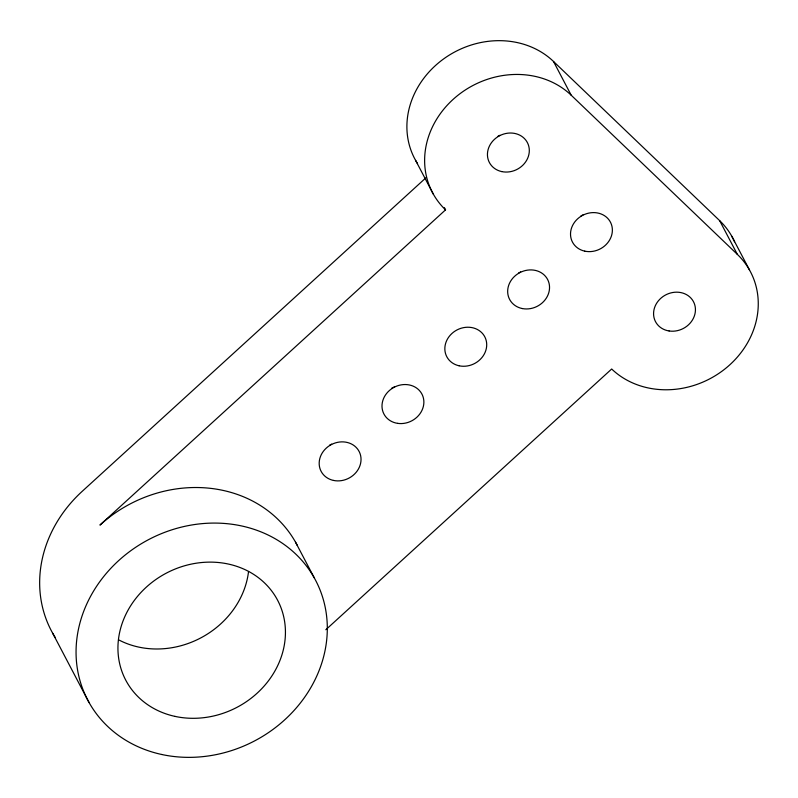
<?xml version="1.0" encoding="UTF-8"?>
<svg xmlns="http://www.w3.org/2000/svg" width="798" height="798" viewBox="0 0 798 798"><rect width="100%" height="100%" fill="white"/><g stroke="black" fill="none" stroke-linecap="round" stroke-linejoin="round"><path stroke-width="1.2" d="M425.972 177.755L82.214 491.319A128.717 113.755 -27.7 0 0 55.271 637.572M325.823 629.742L611.677 369.005A85.815 75.84 -27.7 0 0 729.891 364.736A85.815 75.84 -27.7 0 0 737.342 254.372L571.208 95.221A85.815 75.84 -27.7 0 0 452.995 99.491A85.815 75.84 -27.7 0 0 445.543 209.854L99.95 525.084A128.717 113.755 -27.7 0 1 297.315 545.473M417.524 163.57A85.815 75.84 -27.7 0 1 442.262 59.92A85.815 75.84 -27.7 0 1 553.483 61.446L719.616 220.597A85.815 75.84 -27.7 0 1 734.589 241.804M731.806 236.288L749.541 270.053M719.616 220.597L737.342 254.372M553.483 61.446L571.208 95.221M444.396 207.67L445.543 209.854M415.618 160.398L433.344 194.173M295.559 542.221L314.222 577.772M52.748 633.343L89.137 702.669M248.547 571.458A85.815 75.84 -27.7 0 1 118.922 639.986M499.947 135.281A21.456 18.962 -27.7 0 1 497.942 136.278M583.019 214.862A21.456 18.962 -27.7 0 1 581.014 215.859M394.83 386.621A21.456 18.962 -27.7 0 1 391.798 388.097M520.655 271.909A21.456 18.962 -27.7 0 1 518.67 272.946M331.679 444.117A21.456 18.962 -27.7 0 1 329.674 445.114M459.089 365.783A21.456 18.962 -27.7 0 0 486.301 340.965A21.456 18.962 -27.7 0 0 451.927 333.484A21.456 18.962 -27.7 0 0 459.089 365.783M397.643 423.359A21.456 18.962 -27.7 0 0 423.13 397.005A21.456 18.962 -27.7 0 0 388.037 391.818A21.456 18.962 -27.7 0 0 397.643 423.359M584.764 251.151A21.456 18.962 -27.7 0 0 611.966 226.333A21.456 18.962 -27.7 0 0 577.602 218.852A21.456 18.962 -27.7 0 0 584.764 251.151M161.585 754.459A128.717 113.755 -27.7 0 0 324.836 605.552A128.717 113.755 -27.7 0 0 118.613 560.645A128.717 113.755 -27.7 0 0 161.585 754.459M669.103 330.971A21.456 18.962 -27.7 0 0 694.729 304.736A21.456 18.962 -27.7 0 0 659.697 299.36A21.456 18.962 -27.7 0 0 669.103 330.971M501.693 171.58A21.456 18.962 -27.7 0 0 528.904 146.762A21.456 18.962 -27.7 0 0 494.531 139.271A21.456 18.962 -27.7 0 0 501.693 171.58M174.952 716.375A85.815 75.84 -27.7 0 0 283.789 617.103A85.815 75.84 -27.7 0 0 146.303 587.168A85.815 75.84 -27.7 0 0 174.952 716.375M522.431 308.577A21.456 18.962 -27.7 0 0 549.024 283.18A21.456 18.962 -27.7 0 0 514.371 276.527A21.456 18.962 -27.7 0 0 522.431 308.577M333.424 480.416A21.456 18.962 -27.7 0 0 360.626 455.598A21.456 18.962 -27.7 0 0 326.262 448.117A21.456 18.962 -27.7 0 0 333.424 480.416"/></g></svg>
